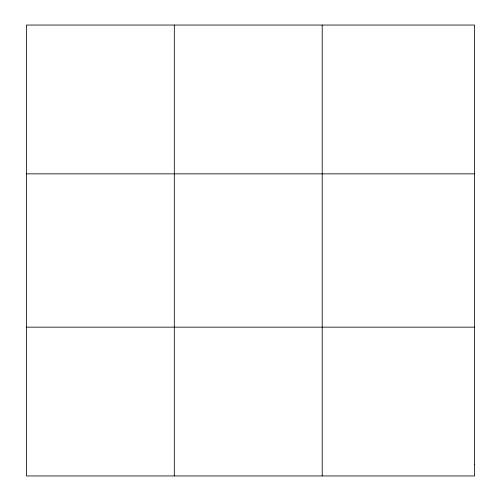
<?xml version="1.0" encoding="UTF-8"?>
<svg xmlns="http://www.w3.org/2000/svg" width="501" height="501" viewBox="0 0 501 501"><rect width="100%" height="100%" fill="white"/><g stroke="black" fill="none" stroke-linecap="round" stroke-linejoin="round"><path stroke-width="0.75" d="M174.31 475.95L174.31 25.05M322.212 475.95L322.212 25.05M26.409 173.847L474.591 173.847M26.409 327.153L474.591 327.153M474.591 464.502L474.591 475.95L26.409 475.95L26.409 25.05L474.591 25.05L474.591 464.502"/></g></svg>
